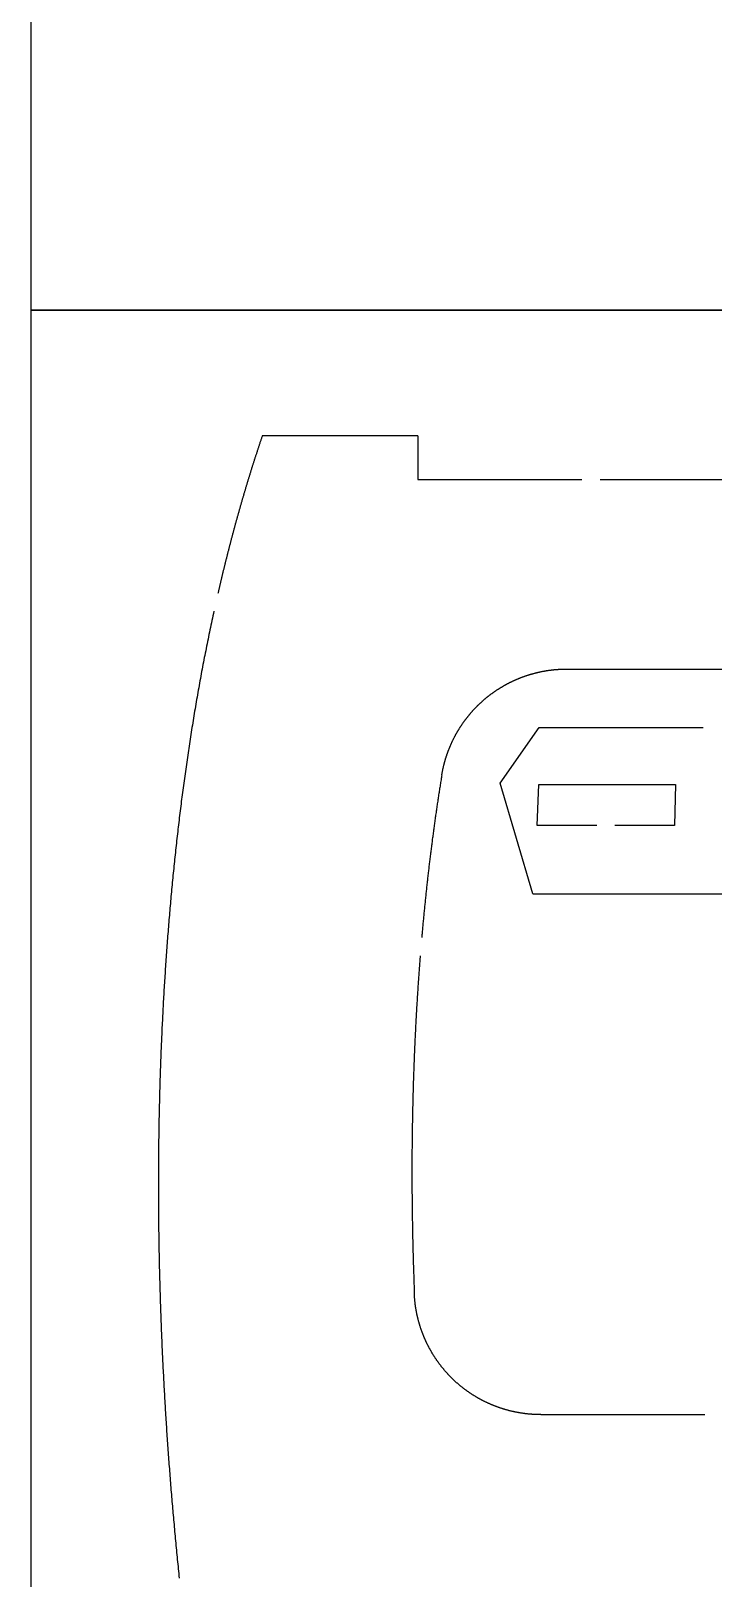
# Model space of a CAD drawing. Extents: x -513 to 387, y 75 to 375.
# Drawn here: x -512.8 to -475.4, y 205.7 to 290.6 of the extents above; entities that cross this region are included whole.
import ezdxf

# ---------------------------------------------------------------- set-up
doc = ezdxf.new("R2010")
doc.units = 0
doc.layers.get('0').update_dxf_attribs({"linetype": 'CONTINUOUS'})
doc.layers.add('CADRE', color=1, linetype='CONTINUOUS')

msp = doc.modelspace()

# ---------------------------------------------------------------- linework, layer by layer
for p, q in [((-491.578, 268.369), (-500.118, 268.369)), ((-491.578, 268.369), (-491.578, 265.971)), ((-491.578, 265.971), (-482.578, 265.971)), ((-481.578, 265.971), (-430.824, 265.971)), ((-483.42, 255.565), (-474.42, 255.565)), ((-487.07, 249.305), (-484.927, 252.355)), ((-484.927, 252.355), (-475.927, 252.355)), ((-485.266, 243.235), (-487.07, 249.305)), ((-485.028, 246.973), (-484.946, 249.235)), ((-484.946, 249.235), (-477.452, 249.235)), ((-477.452, 249.235), (-477.508, 246.973)), ((-481.768, 246.973), (-485.028, 246.973)), ((-477.508, 246.973), (-480.768, 246.973)), ((-485.266, 243.235), (-458.018, 243.235)), ((-484.842, 214.646), (-475.842, 214.646))]:
    msp.add_line(p, q)
for points in [[(-500.118, 268.369, 0), (-500.13, 268.331, 0), (-500.143, 268.293, 0), (-500.156, 268.256, 0), (-500.169, 268.218, 0), (-500.182, 268.18, 0), (-500.195, 268.142, 0), (-500.207, 268.104, 0), (-500.22, 268.066, 0), (-500.233, 268.028, 0), (-500.246, 267.99, 0), (-500.258, 267.952, 0), (-500.271, 267.914, 0), (-500.284, 267.876, 0), (-500.296, 267.838, 0), (-500.309, 267.8, 0), (-500.322, 267.762, 0), (-500.334, 267.724, 0), (-500.347, 267.686, 0), (-500.359, 267.648, 0), (-500.372, 267.61, 0), (-500.384, 267.572, 0), (-500.397, 267.534, 0), (-500.409, 267.496, 0), (-500.422, 267.458, 0), (-500.434, 267.42, 0), (-500.447, 267.382, 0), (-500.459, 267.344, 0), (-500.471, 267.306, 0), (-500.484, 267.268, 0), (-500.496, 267.229, 0), (-500.509, 267.191, 0), (-500.521, 267.153, 0), (-500.533, 267.115, 0), (-500.545, 267.077, 0), (-500.558, 267.038, 0), (-500.57, 267, 0), (-500.582, 266.962, 0), (-500.594, 266.924, 0), (-500.607, 266.886, 0), (-500.619, 266.847, 0), (-500.631, 266.809, 0), (-500.643, 266.771, 0), (-500.655, 266.733, 0), (-500.667, 266.694, 0), (-500.679, 266.656, 0), (-500.692, 266.618, 0), (-500.704, 266.579, 0), (-500.716, 266.541, 0), (-500.728, 266.503, 0), (-500.74, 266.464, 0), (-500.752, 266.426, 0), (-500.764, 266.388, 0), (-500.776, 266.349, 0), (-500.787, 266.311, 0), (-500.799, 266.272, 0), (-500.811, 266.234, 0), (-500.823, 266.196, 0), (-500.835, 266.157, 0), (-500.847, 266.119, 0), (-500.859, 266.08, 0), (-500.87, 266.042, 0), (-500.882, 266.003, 0), (-500.894, 265.965, 0), (-500.906, 265.926, 0), (-500.917, 265.888, 0), (-500.929, 265.849, 0), (-500.941, 265.811, 0), (-500.953, 265.772, 0), (-500.964, 265.734, 0), (-500.976, 265.695, 0), (-500.987, 265.657, 0), (-500.999, 265.618, 0), (-501.011, 265.58, 0), (-501.022, 265.541, 0), (-501.034, 265.503, 0), (-501.045, 265.464, 0), (-501.057, 265.425, 0), (-501.068, 265.387, 0), (-501.08, 265.348, 0), (-501.091, 265.31, 0), (-501.103, 265.271, 0), (-501.114, 265.232, 0), (-501.126, 265.194, 0), (-501.137, 265.155, 0), (-501.148, 265.116, 0), (-501.16, 265.078, 0), (-501.171, 265.039, 0), (-501.182, 265, 0), (-501.194, 264.962, 0), (-501.205, 264.923, 0), (-501.216, 264.884, 0), (-501.228, 264.845, 0), (-501.239, 264.807, 0), (-501.25, 264.768, 0), (-501.261, 264.729, 0), (-501.272, 264.69, 0), (-501.284, 264.652, 0), (-501.295, 264.613, 0), (-501.306, 264.574, 0), (-501.317, 264.535, 0), (-501.328, 264.496, 0), (-501.339, 264.458, 0), (-501.35, 264.419, 0), (-501.361, 264.38, 0), (-501.372, 264.341, 0), (-501.383, 264.302, 0), (-501.394, 264.263, 0), (-501.405, 264.225, 0), (-501.416, 264.186, 0), (-501.427, 264.147, 0), (-501.438, 264.108, 0), (-501.449, 264.069, 0), (-501.46, 264.03, 0), (-501.471, 263.991, 0), (-501.482, 263.952, 0), (-501.493, 263.913, 0), (-501.503, 263.875, 0), (-501.514, 263.836, 0), (-501.525, 263.797, 0), (-501.536, 263.758, 0), (-501.547, 263.719, 0), (-501.557, 263.68, 0), (-501.568, 263.641, 0), (-501.579, 263.602, 0), (-501.59, 263.563, 0), (-501.6, 263.524, 0), (-501.611, 263.485, 0), (-501.621, 263.446, 0), (-501.632, 263.407, 0), (-501.643, 263.368, 0), (-501.653, 263.329, 0), (-501.664, 263.29, 0), (-501.674, 263.251, 0), (-501.685, 263.212, 0), (-501.696, 263.172, 0), (-501.706, 263.133, 0), (-501.717, 263.094, 0), (-501.727, 263.055, 0), (-501.737, 263.016, 0), (-501.748, 262.977, 0), (-501.758, 262.938, 0), (-501.769, 262.899, 0), (-501.779, 262.86, 0), (-501.789, 262.821, 0), (-501.8, 262.781, 0), (-501.81, 262.742, 0), (-501.821, 262.703, 0), (-501.831, 262.664, 0), (-501.841, 262.625, 0), (-501.851, 262.586, 0), (-501.862, 262.547, 0), (-501.872, 262.507, 0), (-501.882, 262.468, 0), (-501.892, 262.429, 0), (-501.902, 262.39, 0), (-501.913, 262.351, 0), (-501.923, 262.311, 0), (-501.933, 262.272, 0), (-501.943, 262.233, 0), (-501.953, 262.194, 0), (-501.963, 262.154, 0), (-501.973, 262.115, 0), (-501.983, 262.076, 0), (-501.993, 262.037, 0), (-502.003, 261.997, 0), (-502.014, 261.958, 0), (-502.024, 261.919, 0), (-502.033, 261.88, 0), (-502.043, 261.84, 0), (-502.053, 261.801, 0), (-502.063, 261.762, 0), (-502.073, 261.722, 0), (-502.083, 261.683, 0), (-502.093, 261.644, 0), (-502.103, 261.604, 0), (-502.113, 261.565, 0), (-502.123, 261.526, 0), (-502.132, 261.486, 0), (-502.142, 261.447, 0), (-502.152, 261.408, 0), (-502.162, 261.368, 0), (-502.171, 261.329, 0), (-502.181, 261.29, 0), (-502.191, 261.25, 0), (-502.201, 261.211, 0), (-502.21, 261.171, 0), (-502.22, 261.132, 0), (-502.23, 261.093, 0), (-502.239, 261.053, 0), (-502.249, 261.014, 0), (-502.258, 260.974, 0), (-502.268, 260.935, 0), (-502.278, 260.895, 0), (-502.287, 260.856, 0), (-502.297, 260.817, 0), (-502.306, 260.777, 0), (-502.316, 260.738, 0), (-502.325, 260.698, 0), (-502.335, 260.659, 0), (-502.344, 260.619, 0), (-502.354, 260.58, 0), (-502.363, 260.54, 0), (-502.372, 260.501, 0), (-502.382, 260.461, 0), (-502.391, 260.422, 0), (-502.401, 260.382, 0), (-502.41, 260.343, 0), (-502.419, 260.303, 0), (-502.429, 260.264, 0), (-502.438, 260.224, 0), (-502.447, 260.185, 0), (-502.456, 260.145, 0), (-502.466, 260.106, 0), (-502.475, 260.066, 0), (-502.484, 260.027, 0), (-502.493, 259.987, 0), (-502.502, 259.948, 0), (-502.512, 259.908, 0), (-502.521, 259.869, 0), (-502.53, 259.829, 0), (-502.539, 259.789, 0), (-502.548, 259.75, 0), (-502.557, 259.71, 0)], [(-502.776, 258.734, 0), (-502.804, 258.608, 0), (-502.831, 258.481, 0), (-502.859, 258.354, 0), (-502.886, 258.227, 0), (-502.913, 258.1, 0), (-502.94, 257.972, 0), (-502.967, 257.845, 0), (-502.994, 257.718, 0), (-503.02, 257.591, 0), (-503.046, 257.464, 0), (-503.073, 257.336, 0), (-503.099, 257.209, 0), (-503.125, 257.082, 0), (-503.15, 256.955, 0), (-503.176, 256.827, 0), (-503.201, 256.7, 0), (-503.227, 256.572, 0), (-503.252, 256.445, 0), (-503.277, 256.318, 0), (-503.301, 256.19, 0), (-503.326, 256.063, 0), (-503.351, 255.935, 0), (-503.375, 255.808, 0), (-503.399, 255.68, 0), (-503.423, 255.552, 0), (-503.447, 255.425, 0), (-503.471, 255.297, 0), (-503.495, 255.17, 0), (-503.518, 255.042, 0), (-503.541, 254.914, 0), (-503.565, 254.787, 0), (-503.588, 254.659, 0), (-503.611, 254.532, 0), (-503.633, 254.404, 0), (-503.656, 254.276, 0), (-503.678, 254.149, 0), (-503.701, 254.021, 0), (-503.723, 253.893, 0), (-503.745, 253.766, 0), (-503.767, 253.638, 0), (-503.788, 253.51, 0), (-503.81, 253.383, 0), (-503.832, 253.255, 0), (-503.853, 253.127, 0), (-503.874, 253, 0), (-503.895, 252.872, 0), (-503.916, 252.744, 0), (-503.937, 252.617, 0), (-503.957, 252.489, 0), (-503.978, 252.361, 0), (-503.998, 252.234, 0), (-504.018, 252.106, 0), (-504.039, 251.979, 0), (-504.058, 251.851, 0), (-504.078, 251.724, 0), (-504.098, 251.596, 0), (-504.117, 251.468, 0), (-504.137, 251.341, 0), (-504.156, 251.213, 0), (-504.175, 251.086, 0), (-504.194, 250.959, 0), (-504.213, 250.831, 0), (-504.232, 250.704, 0), (-504.25, 250.576, 0), (-504.269, 250.449, 0), (-504.287, 250.322, 0), (-504.305, 250.194, 0), (-504.323, 250.067, 0), (-504.341, 249.94, 0), (-504.359, 249.812, 0), (-504.377, 249.685, 0), (-504.394, 249.558, 0), (-504.412, 249.431, 0), (-504.429, 249.304, 0), (-504.446, 249.177, 0), (-504.463, 249.05, 0), (-504.48, 248.923, 0), (-504.497, 248.796, 0), (-504.513, 248.669, 0), (-504.53, 248.542, 0), (-504.546, 248.415, 0), (-504.563, 248.288, 0), (-504.579, 248.162, 0), (-504.595, 248.035, 0), (-504.611, 247.908, 0), (-504.626, 247.781, 0), (-504.642, 247.655, 0), (-504.658, 247.528, 0), (-504.673, 247.402, 0), (-504.688, 247.275, 0), (-504.703, 247.149, 0), (-504.718, 247.023, 0), (-504.733, 246.896, 0), (-504.748, 246.77, 0), (-504.763, 246.643, 0), (-504.777, 246.516, 0), (-504.792, 246.39, 0), (-504.806, 246.263, 0), (-504.821, 246.136, 0), (-504.835, 246.01, 0), (-504.849, 245.883, 0), (-504.863, 245.756, 0), (-504.876, 245.629, 0), (-504.89, 245.502, 0), (-504.904, 245.375, 0), (-504.917, 245.248, 0), (-504.931, 245.121, 0), (-504.944, 244.994, 0), (-504.957, 244.867, 0), (-504.97, 244.74, 0), (-504.983, 244.612, 0), (-504.996, 244.485, 0), (-505.009, 244.358, 0), (-505.022, 244.23, 0), (-505.034, 244.103, 0), (-505.047, 243.976, 0), (-505.059, 243.848, 0), (-505.071, 243.721, 0), (-505.083, 243.593, 0), (-505.095, 243.466, 0), (-505.107, 243.338, 0), (-505.119, 243.21, 0), (-505.131, 243.083, 0), (-505.142, 242.955, 0), (-505.154, 242.827, 0), (-505.165, 242.7, 0), (-505.176, 242.572, 0), (-505.188, 242.444, 0), (-505.199, 242.316, 0), (-505.21, 242.188, 0), (-505.22, 242.06, 0), (-505.231, 241.932, 0), (-505.242, 241.804, 0), (-505.252, 241.676, 0), (-505.263, 241.548, 0), (-505.273, 241.42, 0), (-505.284, 241.292, 0), (-505.294, 241.164, 0), (-505.304, 241.036, 0), (-505.314, 240.908, 0), (-505.324, 240.78, 0), (-505.333, 240.652, 0), (-505.343, 240.523, 0), (-505.352, 240.395, 0), (-505.362, 240.267, 0), (-505.371, 240.139, 0), (-505.38, 240.01, 0), (-505.39, 239.882, 0), (-505.399, 239.754, 0), (-505.408, 239.625, 0), (-505.416, 239.497, 0), (-505.425, 239.369, 0), (-505.434, 239.24, 0), (-505.442, 239.112, 0), (-505.451, 238.983, 0), (-505.459, 238.855, 0), (-505.467, 238.726, 0), (-505.475, 238.598, 0), (-505.483, 238.469, 0), (-505.491, 238.341, 0), (-505.499, 238.212, 0), (-505.507, 238.084, 0), (-505.515, 237.955, 0), (-505.522, 237.827, 0), (-505.53, 237.698, 0), (-505.537, 237.569, 0), (-505.544, 237.441, 0), (-505.551, 237.312, 0), (-505.558, 237.184, 0), (-505.565, 237.055, 0), (-505.572, 236.926, 0), (-505.579, 236.798, 0), (-505.586, 236.669, 0), (-505.592, 236.54, 0), (-505.599, 236.412, 0), (-505.605, 236.283, 0), (-505.611, 236.154, 0), (-505.618, 236.026, 0), (-505.624, 235.897, 0), (-505.63, 235.768, 0), (-505.636, 235.64, 0), (-505.641, 235.511, 0), (-505.647, 235.382, 0), (-505.653, 235.253, 0), (-505.658, 235.125, 0), (-505.664, 234.996, 0), (-505.669, 234.867, 0), (-505.674, 234.739, 0), (-505.679, 234.61, 0), (-505.684, 234.481, 0), (-505.689, 234.353, 0), (-505.694, 234.224, 0), (-505.699, 234.095, 0), (-505.704, 233.966, 0), (-505.708, 233.838, 0), (-505.713, 233.709, 0), (-505.717, 233.58, 0), (-505.722, 233.452, 0), (-505.726, 233.323, 0), (-505.73, 233.194, 0), (-505.734, 233.066, 0), (-505.738, 232.937, 0), (-505.742, 232.808, 0), (-505.745, 232.68, 0), (-505.749, 232.551, 0), (-505.753, 232.423, 0), (-505.756, 232.294, 0), (-505.76, 232.165, 0), (-505.763, 232.037, 0), (-505.766, 231.908, 0), (-505.769, 231.78, 0), (-505.772, 231.651, 0), (-505.775, 231.523, 0), (-505.778, 231.394, 0), (-505.781, 231.265, 0), (-505.784, 231.137, 0), (-505.786, 231.009, 0), (-505.789, 230.88, 0), (-505.791, 230.752, 0), (-505.793, 230.623, 0), (-505.796, 230.495, 0), (-505.798, 230.366, 0), (-505.8, 230.238, 0), (-505.802, 230.11, 0), (-505.804, 229.981, 0), (-505.805, 229.853, 0), (-505.807, 229.725, 0), (-505.809, 229.596, 0), (-505.81, 229.468, 0), (-505.812, 229.34, 0), (-505.813, 229.212, 0), (-505.814, 229.083, 0), (-505.816, 228.955, 0), (-505.817, 228.827, 0), (-505.818, 228.699, 0), (-505.819, 228.571, 0), (-505.819, 228.443, 0), (-505.82, 228.315, 0), (-505.821, 228.187, 0), (-505.821, 228.059, 0), (-505.822, 227.931, 0), (-505.822, 227.803, 0), (-505.823, 227.675, 0), (-505.823, 227.547, 0), (-505.823, 227.419, 0), (-505.823, 227.291, 0), (-505.823, 227.164, 0), (-505.823, 227.036, 0), (-505.823, 226.908, 0), (-505.822, 226.78, 0), (-505.822, 226.653, 0), (-505.822, 226.525, 0), (-505.821, 226.397, 0), (-505.821, 226.27, 0), (-505.82, 226.142, 0), (-505.819, 226.015, 0), (-505.818, 225.887, 0), (-505.817, 225.76, 0), (-505.816, 225.633, 0), (-505.815, 225.505, 0), (-505.814, 225.378, 0), (-505.813, 225.25, 0), (-505.811, 225.123, 0), (-505.81, 224.995, 0), (-505.809, 224.868, 0), (-505.807, 224.74, 0), (-505.805, 224.613, 0), (-505.804, 224.485, 0), (-505.802, 224.357, 0), (-505.8, 224.23, 0), (-505.798, 224.102, 0), (-505.796, 223.974, 0), (-505.794, 223.847, 0), (-505.791, 223.719, 0), (-505.789, 223.591, 0), (-505.787, 223.464, 0), (-505.784, 223.336, 0), (-505.781, 223.208, 0), (-505.779, 223.08, 0), (-505.776, 222.953, 0), (-505.773, 222.825, 0), (-505.77, 222.697, 0), (-505.767, 222.569, 0), (-505.764, 222.441, 0), (-505.761, 222.313, 0), (-505.758, 222.185, 0), (-505.755, 222.058, 0), (-505.751, 221.93, 0), (-505.748, 221.802, 0), (-505.744, 221.674, 0), (-505.741, 221.546, 0), (-505.737, 221.418, 0), (-505.733, 221.29, 0), (-505.729, 221.162, 0), (-505.725, 221.034, 0), (-505.721, 220.906, 0), (-505.717, 220.778, 0), (-505.713, 220.65, 0), (-505.709, 220.522, 0), (-505.704, 220.394, 0), (-505.7, 220.266, 0), (-505.695, 220.137, 0), (-505.691, 220.009, 0), (-505.686, 219.881, 0), (-505.681, 219.753, 0), (-505.676, 219.625, 0), (-505.672, 219.497, 0), (-505.667, 219.369, 0), (-505.661, 219.241, 0), (-505.656, 219.113, 0), (-505.651, 218.984, 0), (-505.646, 218.856, 0), (-505.64, 218.728, 0), (-505.635, 218.6, 0), (-505.629, 218.472, 0), (-505.624, 218.344, 0), (-505.618, 218.215, 0), (-505.612, 218.087, 0), (-505.606, 217.959, 0), (-505.6, 217.831, 0), (-505.594, 217.703, 0), (-505.588, 217.574, 0), (-505.582, 217.446, 0), (-505.576, 217.318, 0), (-505.569, 217.19, 0), (-505.563, 217.062, 0), (-505.556, 216.933, 0), (-505.55, 216.805, 0), (-505.543, 216.677, 0), (-505.536, 216.549, 0), (-505.529, 216.42, 0), (-505.523, 216.292, 0), (-505.516, 216.164, 0), (-505.508, 216.036, 0), (-505.501, 215.908, 0), (-505.494, 215.779, 0), (-505.487, 215.651, 0), (-505.479, 215.523, 0), (-505.472, 215.395, 0), (-505.464, 215.266, 0), (-505.457, 215.138, 0), (-505.449, 215.01, 0), (-505.441, 214.882, 0), (-505.433, 214.754, 0), (-505.426, 214.625, 0), (-505.417, 214.497, 0), (-505.409, 214.369, 0), (-505.401, 214.241, 0), (-505.393, 214.113, 0), (-505.385, 213.984, 0), (-505.376, 213.856, 0), (-505.368, 213.728, 0), (-505.359, 213.6, 0), (-505.351, 213.472, 0), (-505.342, 213.344, 0), (-505.333, 213.215, 0), (-505.324, 213.087, 0), (-505.315, 212.959, 0), (-505.306, 212.831, 0), (-505.297, 212.703, 0), (-505.288, 212.575, 0), (-505.279, 212.447, 0), (-505.269, 212.319, 0), (-505.26, 212.19, 0), (-505.25, 212.062, 0), (-505.241, 211.934, 0), (-505.231, 211.806, 0), (-505.221, 211.678, 0), (-505.212, 211.55, 0), (-505.202, 211.422, 0), (-505.192, 211.294, 0), (-505.182, 211.166, 0), (-505.172, 211.038, 0), (-505.162, 210.91, 0), (-505.151, 210.782, 0), (-505.141, 210.654, 0), (-505.131, 210.526, 0), (-505.12, 210.398, 0), (-505.109, 210.27, 0), (-505.099, 210.142, 0), (-505.088, 210.015, 0), (-505.077, 209.887, 0), (-505.066, 209.759, 0), (-505.055, 209.631, 0), (-505.044, 209.503, 0), (-505.033, 209.375, 0), (-505.022, 209.248, 0), (-505.011, 209.12, 0), (-505, 208.992, 0), (-504.988, 208.864, 0), (-504.977, 208.736, 0), (-504.965, 208.609, 0), (-504.953, 208.481, 0), (-504.942, 208.353, 0), (-504.93, 208.226, 0), (-504.918, 208.098, 0), (-504.906, 207.97, 0), (-504.894, 207.843, 0), (-504.882, 207.715, 0), (-504.87, 207.588, 0), (-504.858, 207.46, 0), (-504.845, 207.333, 0), (-504.833, 207.205, 0), (-504.82, 207.078, 0), (-504.808, 206.95, 0), (-504.795, 206.823, 0), (-504.783, 206.695, 0), (-504.77, 206.568, 0), (-504.757, 206.44, 0), (-504.744, 206.313, 0), (-504.731, 206.186, 0), (-504.718, 206.058, 0), (-504.705, 205.931, 0), (-504.692, 205.804, 0), (-504.678, 205.677, 0)], [(-490.267, 249.756, 0), (-490.263, 249.779, 0), (-490.259, 249.802, 0), (-490.255, 249.826, 0), (-490.251, 249.849, 0), (-490.247, 249.872, 0), (-490.243, 249.895, 0), (-490.238, 249.918, 0), (-490.234, 249.942, 0), (-490.229, 249.965, 0), (-490.225, 249.988, 0), (-490.22, 250.011, 0), (-490.215, 250.034, 0), (-490.21, 250.057, 0), (-490.206, 250.08, 0), (-490.201, 250.103, 0), (-490.195, 250.126, 0), (-490.19, 250.149, 0), (-490.185, 250.172, 0), (-490.18, 250.195, 0), (-490.175, 250.218, 0), (-490.169, 250.241, 0), (-490.164, 250.264, 0), (-490.158, 250.286, 0), (-490.152, 250.309, 0), (-490.147, 250.332, 0), (-490.141, 250.355, 0), (-490.135, 250.378, 0), (-490.129, 250.4, 0), (-490.123, 250.423, 0), (-490.117, 250.446, 0), (-490.11, 250.468, 0), (-490.104, 250.491, 0), (-490.098, 250.514, 0), (-490.091, 250.536, 0), (-490.085, 250.559, 0), (-490.078, 250.581, 0), (-490.072, 250.604, 0), (-490.065, 250.626, 0), (-490.058, 250.649, 0), (-490.051, 250.671, 0), (-490.044, 250.694, 0), (-490.037, 250.716, 0), (-490.03, 250.739, 0), (-490.023, 250.761, 0), (-490.016, 250.783, 0), (-490.008, 250.806, 0), (-490.001, 250.828, 0), (-489.993, 250.85, 0), (-489.986, 250.872, 0), (-489.978, 250.895, 0), (-489.97, 250.917, 0), (-489.963, 250.939, 0), (-489.955, 250.961, 0), (-489.947, 250.983, 0), (-489.939, 251.005, 0), (-489.931, 251.027, 0), (-489.923, 251.049, 0), (-489.914, 251.071, 0), (-489.906, 251.093, 0), (-489.898, 251.115, 0), (-489.889, 251.137, 0), (-489.881, 251.159, 0), (-489.872, 251.181, 0), (-489.863, 251.203, 0), (-489.855, 251.224, 0), (-489.846, 251.246, 0), (-489.837, 251.268, 0), (-489.828, 251.29, 0), (-489.819, 251.311, 0), (-489.81, 251.333, 0), (-489.8, 251.355, 0), (-489.791, 251.376, 0), (-489.782, 251.398, 0), (-489.772, 251.419, 0), (-489.763, 251.441, 0), (-489.753, 251.462, 0), (-489.744, 251.484, 0), (-489.734, 251.505, 0), (-489.724, 251.526, 0), (-489.714, 251.548, 0), (-489.704, 251.569, 0), (-489.694, 251.59, 0), (-489.684, 251.611, 0), (-489.674, 251.633, 0), (-489.664, 251.654, 0), (-489.654, 251.675, 0), (-489.643, 251.696, 0), (-489.633, 251.717, 0), (-489.622, 251.738, 0), (-489.612, 251.759, 0), (-489.601, 251.78, 0), (-489.59, 251.801, 0), (-489.58, 251.822, 0), (-489.569, 251.843, 0), (-489.558, 251.864, 0), (-489.547, 251.884, 0), (-489.536, 251.905, 0), (-489.524, 251.926, 0), (-489.513, 251.947, 0), (-489.502, 251.967, 0), (-489.491, 251.988, 0), (-489.479, 252.009, 0), (-489.468, 252.029, 0), (-489.456, 252.05, 0), (-489.444, 252.07, 0), (-489.433, 252.09, 0), (-489.421, 252.111, 0), (-489.409, 252.131, 0), (-489.397, 252.152, 0), (-489.385, 252.172, 0), (-489.373, 252.192, 0), (-489.361, 252.212, 0), (-489.349, 252.232, 0), (-489.336, 252.253, 0), (-489.324, 252.273, 0), (-489.311, 252.293, 0), (-489.299, 252.313, 0), (-489.286, 252.333, 0), (-489.274, 252.353, 0), (-489.261, 252.372, 0), (-489.248, 252.392, 0), (-489.235, 252.412, 0), (-489.223, 252.432, 0), (-489.21, 252.451, 0), (-489.197, 252.471, 0), (-489.184, 252.491, 0), (-489.17, 252.51, 0), (-489.157, 252.53, 0), (-489.144, 252.549, 0), (-489.131, 252.569, 0), (-489.117, 252.588, 0), (-489.104, 252.607, 0), (-489.09, 252.626, 0), (-489.077, 252.646, 0), (-489.063, 252.665, 0), (-489.049, 252.684, 0), (-489.035, 252.703, 0), (-489.021, 252.722, 0), (-489.008, 252.741, 0), (-488.994, 252.76, 0), (-488.98, 252.779, 0), (-488.965, 252.798, 0), (-488.951, 252.816, 0), (-488.937, 252.835, 0), (-488.923, 252.854, 0), (-488.908, 252.872, 0), (-488.894, 252.891, 0), (-488.879, 252.909, 0), (-488.865, 252.928, 0), (-488.85, 252.946, 0), (-488.836, 252.965, 0), (-488.821, 252.983, 0), (-488.806, 253.001, 0), (-488.791, 253.019, 0), (-488.776, 253.038, 0), (-488.761, 253.056, 0), (-488.746, 253.074, 0), (-488.731, 253.092, 0), (-488.716, 253.11, 0), (-488.701, 253.128, 0), (-488.686, 253.145, 0), (-488.67, 253.163, 0), (-488.655, 253.181, 0), (-488.64, 253.199, 0), (-488.624, 253.216, 0), (-488.608, 253.234, 0), (-488.593, 253.251, 0), (-488.577, 253.269, 0), (-488.561, 253.286, 0), (-488.546, 253.304, 0), (-488.53, 253.321, 0), (-488.514, 253.338, 0), (-488.498, 253.355, 0), (-488.482, 253.373, 0), (-488.466, 253.39, 0), (-488.45, 253.407, 0), (-488.433, 253.424, 0), (-488.417, 253.441, 0), (-488.401, 253.458, 0), (-488.384, 253.474, 0), (-488.368, 253.491, 0), (-488.351, 253.508, 0), (-488.335, 253.525, 0), (-488.318, 253.541, 0), (-488.302, 253.558, 0), (-488.285, 253.574, 0), (-488.268, 253.591, 0), (-488.251, 253.607, 0), (-488.234, 253.623, 0), (-488.217, 253.64, 0), (-488.2, 253.656, 0), (-488.183, 253.672, 0), (-488.166, 253.688, 0), (-488.149, 253.704, 0), (-488.132, 253.72, 0), (-488.115, 253.736, 0), (-488.097, 253.752, 0), (-488.08, 253.768, 0), (-488.062, 253.784, 0), (-488.045, 253.799, 0), (-488.027, 253.815, 0), (-488.01, 253.83, 0), (-487.992, 253.846, 0), (-487.974, 253.861, 0), (-487.957, 253.877, 0), (-487.939, 253.892, 0), (-487.921, 253.907, 0), (-487.903, 253.923, 0), (-487.885, 253.938, 0), (-487.867, 253.953, 0), (-487.849, 253.968, 0), (-487.831, 253.983, 0), (-487.813, 253.998, 0), (-487.794, 254.013, 0), (-487.776, 254.028, 0), (-487.758, 254.042, 0), (-487.739, 254.057, 0), (-487.721, 254.072, 0), (-487.702, 254.086, 0), (-487.684, 254.101, 0), (-487.665, 254.115, 0), (-487.646, 254.13, 0), (-487.628, 254.144, 0), (-487.609, 254.158, 0), (-487.59, 254.172, 0), (-487.571, 254.186, 0), (-487.552, 254.201, 0), (-487.533, 254.215, 0), (-487.514, 254.229, 0), (-487.495, 254.242, 0), (-487.476, 254.256, 0), (-487.457, 254.27, 0), (-487.438, 254.284, 0), (-487.419, 254.297, 0), (-487.399, 254.311, 0), (-487.38, 254.324, 0), (-487.361, 254.338, 0), (-487.341, 254.351, 0), (-487.322, 254.364, 0), (-487.302, 254.378, 0), (-487.283, 254.391, 0), (-487.263, 254.404, 0), (-487.243, 254.417, 0), (-487.224, 254.43, 0), (-487.204, 254.443, 0), (-487.184, 254.455, 0), (-487.164, 254.468, 0), (-487.144, 254.481, 0), (-487.125, 254.494, 0), (-487.105, 254.506, 0), (-487.085, 254.519, 0), (-487.065, 254.531, 0), (-487.045, 254.543, 0), (-487.025, 254.556, 0), (-487.004, 254.568, 0), (-486.984, 254.58, 0), (-486.964, 254.592, 0), (-486.944, 254.604, 0), (-486.923, 254.616, 0), (-486.903, 254.628, 0), (-486.883, 254.639, 0), (-486.862, 254.651, 0), (-486.842, 254.663, 0), (-486.821, 254.674, 0), (-486.801, 254.686, 0), (-486.78, 254.697, 0), (-486.76, 254.709, 0), (-486.739, 254.72, 0), (-486.718, 254.731, 0), (-486.698, 254.742, 0), (-486.677, 254.753, 0), (-486.656, 254.764, 0), (-486.635, 254.775, 0), (-486.614, 254.786, 0), (-486.594, 254.797, 0), (-486.573, 254.808, 0), (-486.552, 254.818, 0), (-486.531, 254.829, 0), (-486.51, 254.839, 0), (-486.489, 254.85, 0), (-486.467, 254.86, 0), (-486.446, 254.87, 0), (-486.425, 254.881, 0), (-486.404, 254.891, 0), (-486.383, 254.901, 0), (-486.361, 254.911, 0), (-486.34, 254.921, 0), (-486.319, 254.931, 0), (-486.297, 254.941, 0), (-486.276, 254.95, 0), (-486.254, 254.96, 0), (-486.233, 254.969, 0), (-486.211, 254.979, 0), (-486.19, 254.988, 0), (-486.168, 254.998, 0), (-486.147, 255.007, 0), (-486.125, 255.016, 0), (-486.103, 255.025, 0), (-486.081, 255.034, 0), (-486.06, 255.043, 0), (-486.038, 255.052, 0), (-486.016, 255.061, 0), (-485.994, 255.07, 0), (-485.972, 255.079, 0), (-485.95, 255.087, 0), (-485.929, 255.096, 0), (-485.907, 255.104, 0), (-485.885, 255.113, 0), (-485.862, 255.121, 0), (-485.84, 255.129, 0), (-485.818, 255.137, 0), (-485.796, 255.146, 0), (-485.774, 255.154, 0), (-485.752, 255.162, 0), (-485.73, 255.169, 0), (-485.707, 255.177, 0), (-485.685, 255.185, 0), (-485.663, 255.193, 0), (-485.641, 255.2, 0), (-485.618, 255.208, 0), (-485.596, 255.215, 0), (-485.573, 255.223, 0), (-485.551, 255.23, 0), (-485.528, 255.237, 0), (-485.506, 255.244, 0), (-485.483, 255.251, 0), (-485.461, 255.258, 0), (-485.438, 255.265, 0), (-485.416, 255.272, 0), (-485.393, 255.279, 0), (-485.371, 255.285, 0), (-485.348, 255.292, 0), (-485.325, 255.298, 0), (-485.303, 255.305, 0), (-485.28, 255.311, 0), (-485.257, 255.317, 0), (-485.235, 255.324, 0), (-485.212, 255.33, 0), (-485.189, 255.336, 0), (-485.166, 255.342, 0), (-485.143, 255.348, 0), (-485.121, 255.353, 0), (-485.098, 255.359, 0), (-485.075, 255.365, 0), (-485.052, 255.37, 0), (-485.029, 255.376, 0), (-485.006, 255.381, 0), (-484.983, 255.387, 0), (-484.96, 255.392, 0), (-484.937, 255.397, 0), (-484.914, 255.402, 0), (-484.891, 255.407, 0), (-484.868, 255.412, 0), (-484.845, 255.417, 0), (-484.822, 255.422, 0), (-484.799, 255.427, 0), (-484.776, 255.431, 0), (-484.753, 255.436, 0), (-484.73, 255.44, 0), (-484.707, 255.445, 0), (-484.684, 255.449, 0), (-484.661, 255.453, 0), (-484.638, 255.457, 0), (-484.614, 255.462, 0), (-484.591, 255.466, 0), (-484.568, 255.469, 0), (-484.545, 255.473, 0), (-484.522, 255.477, 0), (-484.498, 255.481, 0), (-484.475, 255.484, 0), (-484.452, 255.488, 0), (-484.429, 255.491, 0), (-484.405, 255.495, 0), (-484.382, 255.498, 0), (-484.359, 255.501, 0), (-484.336, 255.504, 0), (-484.312, 255.508, 0), (-484.289, 255.511, 0), (-484.265, 255.513, 0), (-484.242, 255.516, 0), (-484.219, 255.519, 0), (-484.195, 255.522, 0), (-484.172, 255.524, 0), (-484.149, 255.527, 0), (-484.125, 255.529, 0), (-484.102, 255.532, 0), (-484.078, 255.534, 0), (-484.055, 255.536, 0), (-484.032, 255.538, 0), (-484.008, 255.54, 0), (-483.985, 255.542, 0), (-483.961, 255.544, 0), (-483.938, 255.546, 0), (-483.914, 255.548, 0), (-483.891, 255.549, 0), (-483.867, 255.551, 0), (-483.844, 255.552, 0), (-483.82, 255.554, 0), (-483.797, 255.555, 0), (-483.773, 255.556, 0), (-483.75, 255.557, 0), (-483.726, 255.558, 0), (-483.703, 255.559, 0), (-483.679, 255.56, 0), (-483.655, 255.561, 0), (-483.632, 255.562, 0), (-483.608, 255.563, 0), (-483.585, 255.563, 0), (-483.561, 255.564, 0), (-483.538, 255.564, 0), (-483.514, 255.565, 0), (-483.49, 255.565, 0), (-483.467, 255.565, 0), (-483.443, 255.565, 0), (-483.42, 255.565, 0)], [(-490.267, 249.756, 0), (-490.278, 249.687, 0), (-490.289, 249.619, 0), (-490.301, 249.551, 0), (-490.312, 249.482, 0), (-490.323, 249.414, 0), (-490.334, 249.345, 0), (-490.345, 249.277, 0), (-490.356, 249.208, 0), (-490.367, 249.139, 0), (-490.378, 249.071, 0), (-490.389, 249.002, 0), (-490.399, 248.933, 0), (-490.41, 248.865, 0), (-490.421, 248.796, 0), (-490.432, 248.727, 0), (-490.442, 248.658, 0), (-490.453, 248.589, 0), (-490.463, 248.52, 0), (-490.474, 248.451, 0), (-490.484, 248.382, 0), (-490.495, 248.313, 0), (-490.505, 248.244, 0), (-490.515, 248.175, 0), (-490.526, 248.106, 0), (-490.536, 248.036, 0), (-490.546, 247.967, 0), (-490.556, 247.898, 0), (-490.567, 247.829, 0), (-490.577, 247.759, 0), (-490.587, 247.69, 0), (-490.597, 247.62, 0), (-490.607, 247.551, 0), (-490.617, 247.481, 0), (-490.627, 247.412, 0), (-490.636, 247.342, 0), (-490.646, 247.273, 0), (-490.656, 247.203, 0), (-490.666, 247.134, 0), (-490.675, 247.064, 0), (-490.685, 246.994, 0), (-490.695, 246.924, 0), (-490.704, 246.855, 0), (-490.714, 246.785, 0), (-490.723, 246.715, 0), (-490.733, 246.645, 0), (-490.742, 246.575, 0), (-490.751, 246.505, 0), (-490.761, 246.435, 0), (-490.77, 246.365, 0), (-490.779, 246.295, 0), (-490.789, 246.225, 0), (-490.798, 246.155, 0), (-490.807, 246.085, 0), (-490.816, 246.015, 0), (-490.825, 245.945, 0), (-490.834, 245.875, 0), (-490.843, 245.804, 0), (-490.852, 245.734, 0), (-490.861, 245.664, 0), (-490.87, 245.594, 0), (-490.878, 245.523, 0), (-490.887, 245.453, 0), (-490.896, 245.382, 0), (-490.905, 245.312, 0), (-490.913, 245.242, 0), (-490.922, 245.171, 0), (-490.93, 245.101, 0), (-490.939, 245.03, 0), (-490.947, 244.96, 0), (-490.956, 244.889, 0), (-490.964, 244.818, 0), (-490.973, 244.748, 0), (-490.981, 244.677, 0), (-490.989, 244.606, 0), (-490.997, 244.536, 0), (-491.006, 244.465, 0), (-491.014, 244.394, 0), (-491.022, 244.323, 0), (-491.03, 244.252, 0), (-491.038, 244.182, 0), (-491.046, 244.111, 0), (-491.054, 244.04, 0), (-491.062, 243.969, 0), (-491.07, 243.898, 0), (-491.078, 243.827, 0), (-491.086, 243.756, 0), (-491.093, 243.685, 0), (-491.101, 243.614, 0), (-491.109, 243.543, 0), (-491.116, 243.472, 0), (-491.124, 243.401, 0), (-491.132, 243.33, 0), (-491.139, 243.258, 0), (-491.147, 243.187, 0), (-491.154, 243.116, 0), (-491.162, 243.045, 0), (-491.169, 242.973, 0), (-491.176, 242.902, 0), (-491.184, 242.831, 0), (-491.191, 242.76, 0), (-491.198, 242.688, 0), (-491.205, 242.617, 0), (-491.212, 242.546, 0), (-491.22, 242.474, 0), (-491.227, 242.403, 0), (-491.234, 242.331, 0), (-491.241, 242.26, 0), (-491.248, 242.188, 0), (-491.255, 242.117, 0), (-491.261, 242.045, 0), (-491.268, 241.974, 0), (-491.275, 241.902, 0), (-491.282, 241.831, 0), (-491.289, 241.759, 0), (-491.295, 241.687, 0), (-491.302, 241.616, 0), (-491.309, 241.544, 0), (-491.315, 241.472, 0), (-491.322, 241.401, 0), (-491.328, 241.329, 0), (-491.335, 241.257, 0), (-491.341, 241.185, 0), (-491.347, 241.114, 0), (-491.354, 241.042, 0), (-491.36, 240.97, 0), (-491.366, 240.898, 0), (-491.373, 240.826, 0)], [(-491.455, 239.83, 0), (-491.462, 239.747, 0), (-491.468, 239.665, 0), (-491.474, 239.582, 0), (-491.481, 239.499, 0), (-491.487, 239.417, 0), (-491.493, 239.334, 0), (-491.5, 239.252, 0), (-491.506, 239.169, 0), (-491.512, 239.086, 0), (-491.518, 239.004, 0), (-491.524, 238.921, 0), (-491.53, 238.838, 0), (-491.536, 238.755, 0), (-491.542, 238.673, 0), (-491.547, 238.59, 0), (-491.553, 238.507, 0), (-491.559, 238.424, 0), (-491.565, 238.341, 0), (-491.57, 238.258, 0), (-491.576, 238.176, 0), (-491.581, 238.093, 0), (-491.587, 238.01, 0), (-491.592, 237.927, 0), (-491.598, 237.844, 0), (-491.603, 237.761, 0), (-491.608, 237.678, 0), (-491.613, 237.595, 0), (-491.619, 237.512, 0), (-491.624, 237.429, 0), (-491.629, 237.346, 0), (-491.634, 237.263, 0), (-491.639, 237.18, 0), (-491.644, 237.097, 0), (-491.649, 237.014, 0), (-491.654, 236.931, 0), (-491.658, 236.848, 0), (-491.663, 236.765, 0), (-491.668, 236.682, 0), (-491.673, 236.599, 0), (-491.677, 236.516, 0), (-491.682, 236.433, 0), (-491.686, 236.35, 0), (-491.691, 236.266, 0), (-491.695, 236.183, 0), (-491.7, 236.1, 0), (-491.704, 236.017, 0), (-491.708, 235.934, 0), (-491.712, 235.851, 0), (-491.717, 235.767, 0), (-491.721, 235.684, 0), (-491.725, 235.601, 0), (-491.729, 235.518, 0), (-491.733, 235.435, 0), (-491.737, 235.351, 0), (-491.741, 235.268, 0), (-491.745, 235.185, 0), (-491.749, 235.102, 0), (-491.752, 235.018, 0), (-491.756, 234.935, 0), (-491.76, 234.852, 0), (-491.763, 234.769, 0), (-491.767, 234.685, 0), (-491.771, 234.602, 0), (-491.774, 234.519, 0), (-491.777, 234.436, 0), (-491.781, 234.352, 0), (-491.784, 234.269, 0), (-491.788, 234.186, 0), (-491.791, 234.103, 0), (-491.794, 234.019, 0), (-491.797, 233.936, 0), (-491.8, 233.853, 0), (-491.803, 233.769, 0), (-491.807, 233.686, 0), (-491.81, 233.603, 0), (-491.812, 233.52, 0), (-491.815, 233.436, 0), (-491.818, 233.353, 0), (-491.821, 233.27, 0), (-491.824, 233.186, 0), (-491.827, 233.103, 0), (-491.829, 233.02, 0), (-491.832, 232.936, 0), (-491.834, 232.853, 0), (-491.837, 232.77, 0), (-491.84, 232.687, 0), (-491.842, 232.603, 0), (-491.844, 232.52, 0), (-491.847, 232.437, 0), (-491.849, 232.353, 0), (-491.851, 232.27, 0), (-491.854, 232.187, 0), (-491.856, 232.104, 0), (-491.858, 232.02, 0), (-491.86, 231.937, 0), (-491.862, 231.854, 0), (-491.864, 231.771, 0), (-491.866, 231.687, 0), (-491.868, 231.604, 0), (-491.87, 231.521, 0), (-491.872, 231.438, 0), (-491.873, 231.354, 0), (-491.875, 231.271, 0), (-491.877, 231.188, 0), (-491.879, 231.105, 0), (-491.88, 231.022, 0), (-491.882, 230.938, 0), (-491.883, 230.855, 0), (-491.885, 230.772, 0), (-491.886, 230.689, 0), (-491.888, 230.606, 0), (-491.889, 230.522, 0), (-491.89, 230.439, 0), (-491.891, 230.356, 0), (-491.893, 230.273, 0), (-491.894, 230.19, 0), (-491.895, 230.107, 0), (-491.896, 230.024, 0), (-491.897, 229.941, 0), (-491.898, 229.858, 0), (-491.899, 229.774, 0), (-491.9, 229.691, 0), (-491.901, 229.608, 0), (-491.902, 229.525, 0), (-491.902, 229.442, 0), (-491.903, 229.359, 0), (-491.904, 229.276, 0), (-491.905, 229.193, 0), (-491.905, 229.11, 0), (-491.906, 229.027, 0), (-491.906, 228.944, 0), (-491.907, 228.861, 0), (-491.907, 228.778, 0), (-491.908, 228.696, 0), (-491.908, 228.613, 0), (-491.908, 228.53, 0), (-491.909, 228.447, 0), (-491.909, 228.364, 0), (-491.909, 228.281, 0), (-491.909, 228.198, 0), (-491.909, 228.115, 0), (-491.909, 228.033, 0), (-491.909, 227.95, 0), (-491.909, 227.867, 0), (-491.909, 227.784, 0), (-491.909, 227.702, 0), (-491.909, 227.619, 0), (-491.909, 227.536, 0), (-491.908, 227.454, 0), (-491.908, 227.371, 0), (-491.908, 227.288, 0), (-491.907, 227.206, 0), (-491.907, 227.123, 0), (-491.907, 227.04, 0), (-491.906, 226.958, 0), (-491.906, 226.875, 0), (-491.905, 226.793, 0), (-491.904, 226.71, 0), (-491.904, 226.628, 0), (-491.903, 226.545, 0), (-491.902, 226.463, 0), (-491.902, 226.38, 0), (-491.901, 226.298, 0), (-491.9, 226.215, 0), (-491.899, 226.133, 0), (-491.898, 226.05, 0), (-491.897, 225.967, 0), (-491.896, 225.885, 0), (-491.895, 225.802, 0), (-491.894, 225.719, 0), (-491.893, 225.637, 0), (-491.891, 225.554, 0), (-491.89, 225.471, 0), (-491.889, 225.389, 0), (-491.888, 225.306, 0), (-491.886, 225.223, 0), (-491.885, 225.14, 0), (-491.883, 225.057, 0), (-491.882, 224.974, 0), (-491.88, 224.892, 0), (-491.879, 224.809, 0), (-491.877, 224.726, 0), (-491.876, 224.643, 0), (-491.874, 224.56, 0), (-491.872, 224.477, 0), (-491.871, 224.394, 0), (-491.869, 224.311, 0), (-491.867, 224.228, 0), (-491.865, 224.145, 0), (-491.863, 224.062, 0), (-491.861, 223.979, 0), (-491.859, 223.896, 0), (-491.857, 223.813, 0), (-491.855, 223.73, 0), (-491.853, 223.647, 0), (-491.851, 223.563, 0), (-491.848, 223.48, 0), (-491.846, 223.397, 0), (-491.844, 223.314, 0), (-491.842, 223.231, 0), (-491.839, 223.147, 0), (-491.837, 223.064, 0), (-491.834, 222.981, 0), (-491.832, 222.898, 0), (-491.829, 222.814, 0), (-491.827, 222.731, 0), (-491.824, 222.648, 0), (-491.821, 222.564, 0), (-491.819, 222.481, 0), (-491.816, 222.398, 0), (-491.813, 222.314, 0), (-491.81, 222.231, 0), (-491.807, 222.148, 0), (-491.805, 222.064, 0), (-491.802, 221.981, 0), (-491.799, 221.897, 0), (-491.796, 221.814, 0), (-491.793, 221.73, 0), (-491.789, 221.647, 0), (-491.786, 221.563, 0), (-491.783, 221.48, 0), (-491.78, 221.396, 0), (-491.777, 221.313, 0)], [(-484.842, 214.646, 0), (-484.868, 214.646, 0), (-484.893, 214.646, 0), (-484.919, 214.646, 0), (-484.945, 214.646, 0), (-484.97, 214.647, 0), (-484.996, 214.647, 0), (-485.022, 214.648, 0), (-485.047, 214.649, 0), (-485.073, 214.65, 0), (-485.099, 214.65, 0), (-485.124, 214.651, 0), (-485.15, 214.653, 0), (-485.175, 214.654, 0), (-485.201, 214.655, 0), (-485.227, 214.656, 0), (-485.252, 214.658, 0), (-485.278, 214.659, 0), (-485.303, 214.661, 0), (-485.329, 214.663, 0), (-485.355, 214.665, 0), (-485.38, 214.667, 0), (-485.406, 214.669, 0), (-485.431, 214.671, 0), (-485.457, 214.673, 0), (-485.482, 214.675, 0), (-485.508, 214.678, 0), (-485.533, 214.68, 0), (-485.559, 214.683, 0), (-485.584, 214.685, 0), (-485.609, 214.688, 0), (-485.635, 214.691, 0), (-485.66, 214.694, 0), (-485.686, 214.697, 0), (-485.711, 214.7, 0), (-485.736, 214.704, 0), (-485.762, 214.707, 0), (-485.787, 214.71, 0), (-485.812, 214.714, 0), (-485.838, 214.718, 0), (-485.863, 214.721, 0), (-485.888, 214.725, 0), (-485.914, 214.729, 0), (-485.939, 214.733, 0), (-485.964, 214.737, 0), (-485.989, 214.741, 0), (-486.015, 214.745, 0), (-486.04, 214.75, 0), (-486.065, 214.754, 0), (-486.09, 214.759, 0), (-486.115, 214.764, 0), (-486.14, 214.768, 0), (-486.165, 214.773, 0), (-486.191, 214.778, 0), (-486.216, 214.783, 0), (-486.241, 214.788, 0), (-486.266, 214.793, 0), (-486.291, 214.799, 0), (-486.316, 214.804, 0), (-486.341, 214.809, 0), (-486.366, 214.815, 0), (-486.391, 214.821, 0), (-486.416, 214.826, 0), (-486.44, 214.832, 0), (-486.465, 214.838, 0), (-486.49, 214.844, 0), (-486.515, 214.85, 0), (-486.54, 214.857, 0), (-486.565, 214.863, 0), (-486.589, 214.869, 0), (-486.614, 214.876, 0), (-486.639, 214.882, 0), (-486.664, 214.889, 0), (-486.688, 214.896, 0), (-486.713, 214.903, 0), (-486.737, 214.91, 0), (-486.762, 214.917, 0), (-486.787, 214.924, 0), (-486.811, 214.931, 0), (-486.836, 214.938, 0), (-486.86, 214.946, 0), (-486.885, 214.953, 0), (-486.909, 214.961, 0), (-486.934, 214.968, 0), (-486.958, 214.976, 0), (-486.982, 214.984, 0), (-487.007, 214.992, 0), (-487.031, 215, 0), (-487.055, 215.008, 0), (-487.08, 215.016, 0), (-487.104, 215.025, 0), (-487.128, 215.033, 0), (-487.152, 215.042, 0), (-487.176, 215.05, 0), (-487.201, 215.059, 0), (-487.225, 215.068, 0), (-487.249, 215.076, 0), (-487.273, 215.085, 0), (-487.297, 215.094, 0), (-487.321, 215.103, 0), (-487.345, 215.113, 0), (-487.369, 215.122, 0), (-487.393, 215.131, 0), (-487.416, 215.141, 0), (-487.44, 215.15, 0), (-487.464, 215.16, 0), (-487.488, 215.17, 0), (-487.512, 215.18, 0), (-487.535, 215.19, 0), (-487.559, 215.2, 0), (-487.582, 215.21, 0), (-487.606, 215.22, 0), (-487.63, 215.23, 0), (-487.653, 215.24, 0), (-487.676, 215.251, 0), (-487.7, 215.261, 0), (-487.723, 215.272, 0), (-487.747, 215.283, 0), (-487.77, 215.294, 0), (-487.793, 215.304, 0), (-487.816, 215.315, 0), (-487.839, 215.326, 0), (-487.862, 215.337, 0), (-487.885, 215.349, 0), (-487.908, 215.36, 0), (-487.931, 215.371, 0), (-487.954, 215.383, 0), (-487.977, 215.394, 0), (-488, 215.406, 0), (-488.023, 215.418, 0), (-488.046, 215.429, 0), (-488.068, 215.441, 0), (-488.091, 215.453, 0), (-488.113, 215.465, 0), (-488.136, 215.477, 0), (-488.159, 215.489, 0), (-488.181, 215.502, 0), (-488.203, 215.514, 0), (-488.226, 215.527, 0), (-488.248, 215.539, 0), (-488.27, 215.552, 0), (-488.293, 215.564, 0), (-488.315, 215.577, 0), (-488.337, 215.59, 0), (-488.359, 215.603, 0), (-488.381, 215.616, 0), (-488.403, 215.629, 0), (-488.425, 215.642, 0), (-488.447, 215.655, 0), (-488.469, 215.669, 0), (-488.49, 215.682, 0), (-488.512, 215.696, 0), (-488.534, 215.709, 0), (-488.555, 215.723, 0), (-488.577, 215.736, 0), (-488.598, 215.75, 0), (-488.62, 215.764, 0), (-488.641, 215.778, 0), (-488.663, 215.792, 0), (-488.684, 215.806, 0), (-488.705, 215.82, 0), (-488.727, 215.835, 0), (-488.748, 215.849, 0), (-488.769, 215.863, 0), (-488.79, 215.878, 0), (-488.811, 215.893, 0), (-488.832, 215.907, 0), (-488.853, 215.922, 0), (-488.874, 215.937, 0), (-488.894, 215.952, 0), (-488.915, 215.967, 0), (-488.936, 215.982, 0), (-488.956, 215.997, 0), (-488.977, 216.012, 0), (-488.997, 216.027, 0), (-489.018, 216.043, 0), (-489.038, 216.058, 0), (-489.059, 216.074, 0), (-489.079, 216.089, 0), (-489.099, 216.105, 0), (-489.119, 216.121, 0), (-489.139, 216.136, 0), (-489.16, 216.152, 0), (-489.18, 216.168, 0), (-489.2, 216.184, 0), (-489.219, 216.2, 0), (-489.239, 216.217, 0), (-489.259, 216.233, 0), (-489.279, 216.249, 0), (-489.298, 216.266, 0), (-489.318, 216.282, 0), (-489.338, 216.299, 0), (-489.357, 216.315, 0), (-489.376, 216.332, 0), (-489.396, 216.349, 0), (-489.415, 216.366, 0), (-489.434, 216.382, 0), (-489.454, 216.399, 0), (-489.473, 216.417, 0), (-489.492, 216.434, 0), (-489.511, 216.451, 0), (-489.53, 216.468, 0), (-489.549, 216.486, 0), (-489.567, 216.503, 0), (-489.586, 216.52, 0), (-489.605, 216.538, 0), (-489.623, 216.556, 0), (-489.642, 216.573, 0), (-489.661, 216.591, 0), (-489.679, 216.609, 0), (-489.697, 216.627, 0), (-489.716, 216.645, 0), (-489.734, 216.663, 0), (-489.752, 216.681, 0), (-489.77, 216.699, 0), (-489.788, 216.718, 0), (-489.806, 216.736, 0), (-489.824, 216.754, 0), (-489.842, 216.773, 0), (-489.86, 216.791, 0), (-489.877, 216.81, 0), (-489.895, 216.829, 0), (-489.913, 216.847, 0), (-489.93, 216.866, 0), (-489.947, 216.885, 0), (-489.965, 216.904, 0), (-489.982, 216.923, 0), (-489.999, 216.942, 0), (-490.016, 216.961, 0), (-490.033, 216.98, 0), (-490.05, 216.999, 0), (-490.067, 217.018, 0), (-490.084, 217.038, 0), (-490.101, 217.057, 0), (-490.117, 217.077, 0), (-490.134, 217.096, 0), (-490.151, 217.116, 0), (-490.167, 217.135, 0), (-490.183, 217.155, 0), (-490.2, 217.175, 0), (-490.216, 217.194, 0), (-490.232, 217.214, 0), (-490.248, 217.234, 0), (-490.264, 217.254, 0), (-490.28, 217.274, 0), (-490.296, 217.294, 0), (-490.312, 217.314, 0), (-490.328, 217.335, 0), (-490.343, 217.355, 0), (-490.359, 217.375, 0), (-490.374, 217.395, 0), (-490.39, 217.416, 0), (-490.405, 217.436, 0), (-490.42, 217.457, 0), (-490.435, 217.477, 0), (-490.45, 217.498, 0), (-490.465, 217.519, 0), (-490.48, 217.539, 0), (-490.495, 217.56, 0), (-490.51, 217.581, 0), (-490.525, 217.602, 0), (-490.539, 217.623, 0), (-490.554, 217.644, 0), (-490.568, 217.665, 0), (-490.583, 217.686, 0), (-490.597, 217.707, 0), (-490.611, 217.729, 0), (-490.626, 217.75, 0), (-490.64, 217.771, 0), (-490.654, 217.793, 0), (-490.668, 217.814, 0), (-490.682, 217.836, 0), (-490.695, 217.857, 0), (-490.709, 217.879, 0), (-490.723, 217.9, 0), (-490.736, 217.922, 0), (-490.75, 217.944, 0), (-490.763, 217.966, 0), (-490.776, 217.987, 0), (-490.79, 218.009, 0), (-490.803, 218.031, 0), (-490.816, 218.053, 0), (-490.829, 218.075, 0), (-490.842, 218.097, 0), (-490.854, 218.12, 0), (-490.867, 218.142, 0), (-490.88, 218.164, 0), (-490.892, 218.186, 0), (-490.905, 218.209, 0), (-490.917, 218.231, 0), (-490.93, 218.253, 0), (-490.942, 218.276, 0), (-490.954, 218.298, 0), (-490.966, 218.321, 0), (-490.978, 218.344, 0), (-490.99, 218.366, 0), (-491.002, 218.389, 0), (-491.014, 218.412, 0), (-491.025, 218.435, 0), (-491.037, 218.457, 0), (-491.048, 218.48, 0), (-491.06, 218.503, 0), (-491.071, 218.526, 0), (-491.082, 218.549, 0), (-491.094, 218.572, 0), (-491.105, 218.595, 0), (-491.116, 218.619, 0), (-491.127, 218.642, 0), (-491.137, 218.665, 0), (-491.148, 218.688, 0), (-491.159, 218.712, 0), (-491.169, 218.735, 0), (-491.18, 218.758, 0), (-491.19, 218.782, 0), (-491.201, 218.805, 0), (-491.211, 218.829, 0), (-491.221, 218.853, 0), (-491.231, 218.876, 0), (-491.241, 218.9, 0), (-491.251, 218.924, 0), (-491.261, 218.947, 0), (-491.271, 218.971, 0), (-491.28, 218.995, 0), (-491.29, 219.019, 0), (-491.299, 219.043, 0), (-491.309, 219.066, 0), (-491.318, 219.09, 0), (-491.327, 219.114, 0), (-491.336, 219.138, 0), (-491.345, 219.162, 0), (-491.354, 219.186, 0), (-491.363, 219.21, 0), (-491.372, 219.234, 0), (-491.38, 219.259, 0), (-491.389, 219.283, 0), (-491.397, 219.307, 0), (-491.406, 219.331, 0), (-491.414, 219.355, 0), (-491.422, 219.38, 0), (-491.43, 219.404, 0), (-491.438, 219.428, 0), (-491.446, 219.453, 0), (-491.454, 219.477, 0), (-491.462, 219.501, 0), (-491.469, 219.526, 0), (-491.477, 219.55, 0), (-491.484, 219.575, 0), (-491.492, 219.599, 0), (-491.499, 219.624, 0), (-491.506, 219.648, 0), (-491.513, 219.673, 0), (-491.52, 219.698, 0), (-491.527, 219.722, 0), (-491.534, 219.747, 0), (-491.541, 219.772, 0), (-491.547, 219.796, 0), (-491.554, 219.821, 0), (-491.56, 219.846, 0), (-491.567, 219.871, 0), (-491.573, 219.895, 0), (-491.579, 219.92, 0), (-491.585, 219.945, 0), (-491.591, 219.97, 0), (-491.597, 219.995, 0), (-491.603, 220.02, 0), (-491.609, 220.045, 0), (-491.614, 220.07, 0), (-491.62, 220.095, 0), (-491.625, 220.12, 0), (-491.631, 220.145, 0), (-491.636, 220.17, 0), (-491.641, 220.195, 0), (-491.646, 220.22, 0), (-491.651, 220.245, 0), (-491.656, 220.27, 0), (-491.661, 220.295, 0), (-491.666, 220.32, 0), (-491.67, 220.346, 0), (-491.675, 220.371, 0), (-491.679, 220.396, 0), (-491.684, 220.421, 0), (-491.688, 220.446, 0), (-491.692, 220.472, 0), (-491.696, 220.497, 0), (-491.7, 220.522, 0), (-491.704, 220.547, 0), (-491.708, 220.573, 0), (-491.711, 220.598, 0), (-491.715, 220.624, 0), (-491.718, 220.649, 0), (-491.722, 220.674, 0), (-491.725, 220.7, 0), (-491.728, 220.725, 0), (-491.732, 220.75, 0), (-491.735, 220.776, 0), (-491.738, 220.801, 0), (-491.74, 220.827, 0), (-491.743, 220.852, 0), (-491.746, 220.878, 0), (-491.748, 220.903, 0), (-491.751, 220.929, 0), (-491.753, 220.954, 0), (-491.756, 220.98, 0), (-491.758, 221.005, 0), (-491.76, 221.031, 0), (-491.762, 221.057, 0), (-491.764, 221.082, 0), (-491.766, 221.108, 0), (-491.767, 221.133, 0), (-491.769, 221.159, 0), (-491.77, 221.185, 0), (-491.772, 221.21, 0), (-491.773, 221.236, 0), (-491.774, 221.261, 0), (-491.776, 221.287, 0), (-491.777, 221.313, 0)]]:
    msp.add_polyline3d(points)
at = {"layer": 'CADRE', "linetype": 'CONTINUOUS'}
for points in [[(-512.815, 275.265), (387.185, 275.265), (387.185, 375.265), (-512.815, 375.265)], [(-512.815, 175.265), (387.185, 175.265), (387.185, 275.265), (-512.815, 275.265)]]:
    msp.add_lwpolyline(points, close=True, dxfattribs=at)

doc.saveas('drawing.dxf')
